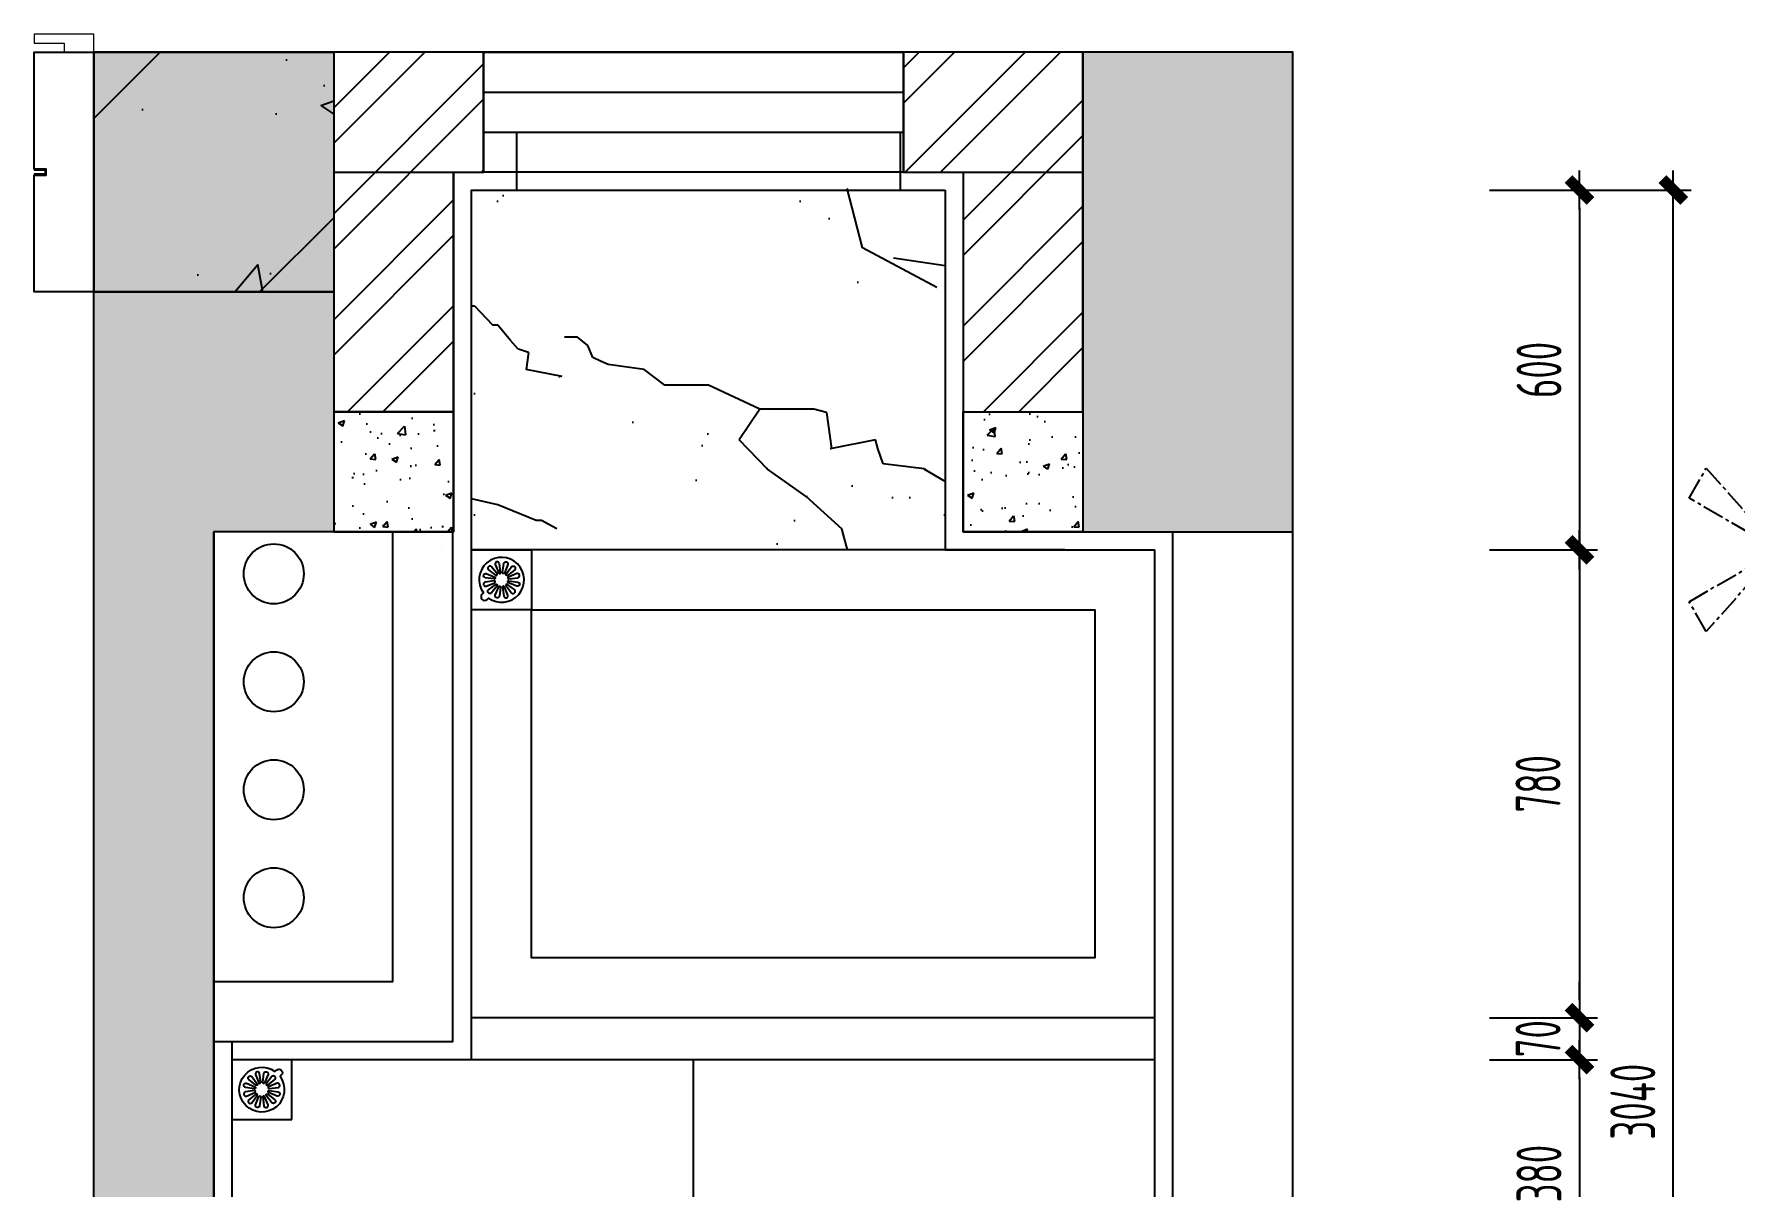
# Model space of a CAD drawing. Header units: inches. Extents: x 96003 to 270950, y -80202 to 65998.
# Drawn here: x 224697 to 227535, y 60012 to 61935 of the extents above; entities that cross this region are included whole.
import ezdxf

# ---------------------------------------------------------------- set-up
doc = ezdxf.new("R2010")
doc.units = ezdxf.units.IN
doc.header["$LTSCALE"] = 10
doc.header["$MEASUREMENT"] = 0
doc.linetypes.add('CENTER2', pattern=[1.125, 0.75, -0.125, 0.125, -0.125])
doc.linetypes.add('DASH', pattern=[0.35, 0.25, -0.1])
for name, color, linetype in [('__附着_S88-LYGC-YTC-10_SEN147J2_设计区$0$PUB_HATCH', 8, 'Continuous'), ('A_SURFACE', 9, 'Continuous'), ('AD-玻璃幕墙、窗', 12, 'Continuous'), ('DQ-GZ', 40, 'Continuous'), ('DQ-GZ-DASH', 40, 'DASH'), ('DQ-GZ-HATCH', 9, 'Continuous'), ('EL-1', 1, 'Continuous'), ('FC-FLOOR DRAIN【地漏】', 12, 'Continuous'), ('FC-分界线', 136, 'Continuous'), ('FC-地面造型', 136, 'Continuous'), ('FF-FINISH【完成面】', 20, 'Continuous'), ('P-ANNO-DIMS', 250, 'Continuous'), ('WALL', 160, 'Continuous'), ('洁具', 155, 'Continuous')]:
    doc.layers.add(name, color=color, linetype=linetype)
doc.layers.add('J-金属幕墙', color=34, linetype='Continuous', lineweight=13)
doc.styles.add('CCD_DIM', font='archs.shx', dxfattribs={"width": 0.7})
doc.dimstyles.new('1.30', dxfattribs={"dimscale": 30, "dimtxt": 2.5, "dimasz": 1, "dimexe": 1, "dimexo": 1.5, "dimgap": 1, "dimtad": 1, "dimdec": 0, "dimrnd": 5, "dimdsep": 46, "dimtxsty": 'CCD_DIM', "dimblk": 'CCD_Dimension_Tick', "dimcen": 1, "dimclrd": 44, "dimclre": 44, "dimclrt": 2, "dimadec": 0, "dimazin": 2, "dimtfac": 1, "dimtdec": 0, "dimtix": 1, "dimtmove": 2, "dimatfit": 3, "dimldrblk": 'CCD_Dimension_Tick', "dimfxl": 5, "dimfxlon": 1, "dimtolj": 1, "dimarcsym": 0})
pattern_1 = [(45, (225197.08, 61104.54), (-88.388, 88.388), []), (45, (225256, 61104.54), (-88.388, 88.388), [])]

# ---------------------------------------------------------------- blocks, each defined once
blk = doc.blocks.new('*U22')
at = {"color": 0}
blk.add_lwpolyline([(-70.7, -70.7), (0, -141.4), (70.7, -70.7), (0, 0)], close=True, dxfattribs=at)
at = {"color": 8}
for points in [[(6, -107.7), (6, -110.7, -1), (-6, -110.7), (-6, -107.7, -12.419481)], [(-21.8, -54, 0.988066), (-25.6, -60.2), (-11.4, -66, 0.836042), (-9.8, -63.2)], [(-16.7, -48.9, -0.988066), (-10.5, -45.2), (-4.7, -59.3, -0.836042), (-7.5, -60.9)], [(3.5, -43.4, 0.988066), (-3.7, -43.3), (-1.6, -58.5, 0.836042), (1.6, -58.4)], [(16.7, -48.8, 0.988066), (10.5, -45.1), (4.7, -59.3, 0.836042), (7.5, -60.9)], [(21.9, -54, -0.988066), (25.6, -60.2), (11.4, -66, -0.836042), (9.8, -63.2)], [(-27.3, -74.3, -0.988066), (-27.4, -67.1), (-12.2, -69.1, -0.836042), (-12.3, -72.3)], [(-21.9, -87.4, -0.988066), (-25.6, -81.2), (-11.4, -75.4, -0.836042), (-9.8, -78.2)], [(-16.7, -92.6, 0.988066), (-10.5, -96.3), (-4.7, -82.1, 0.836042), (-7.5, -80.6)], [(-3.6, -98, 0.988066), (3.7, -98.1), (1.6, -82.9, 0.836042), (-1.6, -83)], [(16.7, -92.6, -0.988066), (10.5, -96.3), (4.7, -82.1, -0.836042), (7.5, -80.5)], [(21.8, -87.4, 0.988066), (25.5, -81.2), (11.4, -75.4, 0.836042), (9.8, -78.2)], [(27.3, -67.2, -0.988066), (27.4, -74.4), (12.2, -72.3, -0.836042), (12.3, -69.1)]]:
    blk.add_lwpolyline(points, format="xyb", close=True, dxfattribs=at)
blk = doc.blocks.new('*U238')
at = {"layer": 'EL-1', "linetype": 'CENTER2', "ltscale": 5}
blk.add_lwpolyline([(-45, 2976.4), (-187, 3102.3), (-135, 3132.3), (-45, 2976.4), (45, 3132.3), (97, 3102.3), (-45, 2976.4), (-45, -1409.2), (97, -1535.1), (45, -1565.1), (-45, -1409.2), (-135, -1565.1), (-187, -1535.1), (-45, -1409.2)], dxfattribs=at)
blk = doc.blocks.new('CCD_Dimension_Tick')
at = {"color": 0, "linetype": 'ByBlock'}
for p, q in [((-1.091, 0), (0, 0)), ((0, 0), (1.091, 0))]:
    blk.add_line(p, q, dxfattribs=at)
at = {"color": 0, "linetype": 'Continuous', "const_width": 0.608}
blk.add_lwpolyline([(-0.61, -0.61), (0.61, 0.61)], dxfattribs=at)
blk = doc.blocks.new('*D524')
at = {"layer": 'Defpoints', "color": 0, "linetype": 'ByBlock', "transparency": 16777216}
for p in [(226511.6, 61674.5), (226511.6, 61074.5), (227275.5, 61074.5)]:
    blk.add_point(p, dxfattribs=at)
at = {"layer": 'FF-FINISH【完成面】', "color": 44, "linetype": 'ByBlock', "lineweight": -2, "transparency": 16777216}
for p, q in [((227125.5, 61674.5), (227305.5, 61674.5)), ((227275.5, 61644.5), (227275.5, 61104.5)), ((227125.5, 61074.5), (227305.5, 61074.5))]:
    blk.add_line(p, q, dxfattribs=at)
at = {"layer": 'FF-FINISH【完成面】', "color": 44, "linetype": 'ByBlock', "lineweight": -2, "transparency": 16777216, "xscale": 30, "yscale": 30, "zscale": 30}
for p, rotation in [((227275.5, 61674.5), 90), ((227275.5, 61074.5), 270)]:
    blk.add_blockref('CCD_Dimension_Tick', p, dxfattribs=dict(at, rotation=rotation))
at = {"layer": 'FF-FINISH【完成面】', "color": 2, "linetype": 'ByBlock', "transparency": 16777216, "insert": (227208, 61374.5), "char_height": 75, "attachment_point": 5, "rotation": 90, "style": 'CCD_DIM'}
blk.add_mtext('\\A1;600', dxfattribs=at)
blk = doc.blocks.new('*D525')
at = {"layer": 'Defpoints', "color": 0, "linetype": 'ByBlock', "transparency": 16777216}
for p in [(226511.6, 61074.5), (227125.5, 60294.5), (227275.5, 60294.5)]:
    blk.add_point(p, dxfattribs=at)
at = {"layer": 'FF-FINISH【完成面】', "color": 44, "linetype": 'ByBlock', "lineweight": -2, "transparency": 16777216}
for p, q in [((227125.5, 61074.5), (227305.5, 61074.5)), ((227275.5, 61044.5), (227275.5, 60324.5)), ((227170.5, 60294.5), (227305.5, 60294.5))]:
    blk.add_line(p, q, dxfattribs=at)
at = {"layer": 'FF-FINISH【完成面】', "color": 44, "linetype": 'ByBlock', "lineweight": -2, "transparency": 16777216, "xscale": 30, "yscale": 30, "zscale": 30}
for p, rotation in [((227275.5, 61074.5), 90), ((227275.5, 60294.5), 270)]:
    blk.add_blockref('CCD_Dimension_Tick', p, dxfattribs=dict(at, rotation=rotation))
at = {"layer": 'FF-FINISH【完成面】', "color": 2, "linetype": 'ByBlock', "transparency": 16777216, "insert": (227206.4, 60684.5), "char_height": 75, "attachment_point": 5, "rotation": 90, "style": 'CCD_DIM'}
blk.add_mtext('\\A1;780', dxfattribs=at)
blk = doc.blocks.new('*D526')
at = {"layer": 'Defpoints', "color": 0, "linetype": 'ByBlock', "transparency": 16777216}
for p in [(226567.1, 60294.5), (226567.1, 60224.5, 0), (227275.5, 60224.5)]:
    blk.add_point(p, dxfattribs=at)
at = {"layer": 'FF-FINISH【完成面】', "color": 44, "linetype": 'ByBlock', "lineweight": -2, "transparency": 16777216}
for p, q in [((227275.5, 60324.5), (227275.5, 60354.5)), ((227125.5, 60294.5), (227305.5, 60294.5)), ((227275.5, 60294.5), (227275.5, 60224.5)), ((227125.5, 60224.5), (227305.5, 60224.5)), ((227275.5, 60194.5), (227275.5, 60164.5))]:
    blk.add_line(p, q, dxfattribs=at)
at = {"layer": 'FF-FINISH【完成面】', "color": 44, "linetype": 'ByBlock', "lineweight": -2, "transparency": 16777216, "xscale": 30, "yscale": 30, "zscale": 30}
for p, rotation in [((227275.5, 60294.5), 270), ((227275.5, 60224.5), 90)]:
    blk.add_blockref('CCD_Dimension_Tick', p, dxfattribs=dict(at, rotation=rotation))
at = {"layer": 'FF-FINISH【完成面】', "color": 2, "linetype": 'ByBlock', "transparency": 16777216, "insert": (227206.4, 60259.5), "char_height": 75, "attachment_point": 5, "rotation": 90, "style": 'CCD_DIM'}
blk.add_mtext('\\A1;70', dxfattribs=at)
blk = doc.blocks.new('*D527')
at = {"layer": 'Defpoints', "color": 0, "linetype": 'ByBlock', "transparency": 16777216}
for p in [(226567.1, 60224.5, 0), (226861.6, 59844.5), (227275.5, 59844.5)]:
    blk.add_point(p, dxfattribs=at)
at = {"layer": 'FF-FINISH【完成面】', "color": 44, "linetype": 'ByBlock', "lineweight": -2, "transparency": 16777216}
for p, q in [((227125.5, 60224.5), (227305.5, 60224.5)), ((227275.5, 60194.5), (227275.5, 59874.5)), ((227125.5, 59844.5), (227305.5, 59844.5))]:
    blk.add_line(p, q, dxfattribs=at)
at = {"layer": 'FF-FINISH【完成面】', "color": 44, "linetype": 'ByBlock', "lineweight": -2, "transparency": 16777216, "xscale": 30, "yscale": 30, "zscale": 30}
for p, rotation in [((227275.5, 60224.5), 90), ((227275.5, 59844.5), 270)]:
    blk.add_blockref('CCD_Dimension_Tick', p, dxfattribs=dict(at, rotation=rotation))
at = {"layer": 'FF-FINISH【完成面】', "color": 2, "linetype": 'ByBlock', "transparency": 16777216, "insert": (227208, 60034.5), "char_height": 75, "attachment_point": 5, "rotation": 90, "style": 'CCD_DIM'}
blk.add_mtext('\\A1;380', dxfattribs=at)
blk = doc.blocks.new('*D530')
at = {"layer": 'Defpoints', "color": 0, "linetype": 'ByBlock', "transparency": 16777216}
for p in [(227125.5, 61674.5), (227432, 61674.5), (227125.5, 58634.5)]:
    blk.add_point(p, dxfattribs=at)
at = {"layer": 'FF-FINISH【完成面】', "color": 44, "linetype": 'ByBlock', "lineweight": -2, "transparency": 16777216}
for p, q in [((227282, 61674.5), (227462, 61674.5)), ((227432, 58664.5), (227432, 61644.5)), ((227282, 58634.5), (227462, 58634.5))]:
    blk.add_line(p, q, dxfattribs=at)
at = {"layer": 'FF-FINISH【完成面】', "color": 44, "linetype": 'ByBlock', "lineweight": -2, "transparency": 16777216, "xscale": 30, "yscale": 30, "zscale": 30}
for p, rotation in [((227432, 61674.5), 90), ((227432, 58634.5), 270)]:
    blk.add_blockref('CCD_Dimension_Tick', p, dxfattribs=dict(at, rotation=rotation))
at = {"layer": 'FF-FINISH【完成面】', "color": 2, "linetype": 'ByBlock', "transparency": 16777216, "insert": (227364.5, 60154.5), "char_height": 75, "attachment_point": 5, "rotation": 90, "style": 'CCD_DIM'}
blk.add_mtext('\\A1;3040', dxfattribs=at)

msp = doc.modelspace()

# ---------------------------------------------------------------- hatches: boundary and pattern name
h = msp.add_hatch()
h.set_pattern_fill('混凝土', color=8, scale=15, style=0)
h.set_pattern_definition([(50, (-55461.21, -76507.82), (107.589027, -9.41282), [11.25, -123.75]), (355, (-55461.21, -76507.82), (-20.8127, 112.82882), [9, -99]), (100.4514, (-55452.25, -76508.61), (86.776407, 103.41593), [9.56103, -105.171317]), (46.1842, (-55461.21, -76477.82), (160.08616, -24.82785), [16.875, -185.625]), (96.6356, (-55447.87, -76479.89), (140.199406, 146.11768), [14.34154, -157.75695]), (351.1842, (-55461.21, -76477.82), (140.19929, 146.11779), [13.5, -148.5]), (21, (-55446.21, -76485.32), (89.536058, -60.392834), [11.25, -123.75]), (326, (-55446.21, -76485.32), (36.4973, 108.772507), [9, -99]), (71.4514, (-55438.75, -76490.35), (126.033394, 48.379575), [9.56103, -105.171317]), (37.5, (-55461.212, -76507.82), (1.8239783, 49.934078), [0, -97.8, 0, -100.5, 0, -99.375]), (7.5, (-55461.21, -76507.82), (39.460431, 59.161757), [0, -57.3, 0, -95.55, 0, -37.875]), (327.5, (-55494.662, -76507.82), (80.0733654, -3.383231), [0, -37.5, 0, -117, 0, -155.25]), (317.5, (-55509.66, -76507.82), (87.477925, 15.015747), [0, -48.75, 0, -77.7, 0, -110.25])])
h.paths.add_polyline_path([(225197.1, 61304.5), (225397.1, 61304.5), (225397.1, 61104.5), (225197.1, 61104.5)])
h = msp.add_hatch()
h.set_pattern_fill('混凝土', color=9, scale=15, style=0)
h.set_pattern_definition([(50, (-55461.22, -76507.82), (107.589027, -9.41282), [11.25, -123.75]), (355, (-55461.22, -76507.82), (-20.8127, 112.82882), [9, -99]), (100.4514, (-55452.26, -76508.61), (86.776407, 103.41593), [9.56103, -105.171317]), (46.1842, (-55461.22, -76477.82), (160.08616, -24.82785), [16.875, -185.625]), (96.6356, (-55447.88, -76479.89), (140.199406, 146.11768), [14.34154, -157.75695]), (351.1842, (-55461.22, -76477.82), (140.19929, 146.11779), [13.5, -148.5]), (21, (-55446.22, -76485.32), (89.536058, -60.392834), [11.25, -123.75]), (326, (-55446.22, -76485.32), (36.4973, 108.772507), [9, -99]), (71.4514, (-55438.76, -76490.36), (126.033394, 48.379575), [9.56103, -105.171317]), (37.5, (-55461.222, -76507.823), (1.8239783, 49.934078), [0, -97.8, 0, -100.5, 0, -99.375]), (7.5, (-55461.22, -76507.823), (39.460431, 59.161757), [0, -57.3, 0, -95.55, 0, -37.875]), (327.5, (-55494.672, -76507.823), (80.0733654, -3.383231), [0, -37.5, 0, -117, 0, -155.25]), (317.5, (-55509.67, -76507.82), (87.477925, 15.015747), [0, -48.75, 0, -77.7, 0, -110.25])])
h.paths.add_polyline_path([(225197.1, 61304.5), (225397.1, 61304.5), (225397.1, 61104.5), (225197.1, 61104.5)])
h = msp.add_hatch()
h.set_pattern_fill('混凝土', color=8, scale=15, style=0)
h.set_pattern_definition([(50, (-55578.63, -76507.82), (107.589027, -9.41282), [11.25, -123.75]), (355, (-55578.63, -76507.82), (-20.8127, 112.82882), [9, -99]), (100.4514, (-55569.66, -76508.6), (86.776407, 103.41593), [9.56103, -105.171317]), (46.1842, (-55578.63, -76477.82), (160.08616, -24.82785), [16.875, -185.625]), (96.6356, (-55565.29, -76479.89), (140.199406, 146.11768), [14.34154, -157.75695]), (351.1842, (-55578.63, -76477.82), (140.19929, 146.11779), [13.5, -148.5]), (21, (-55563.63, -76485.32), (89.536058, -60.392834), [11.25, -123.75]), (326, (-55563.63, -76485.32), (36.4973, 108.772507), [9, -99]), (71.4514, (-55556.17, -76490.35), (126.033394, 48.379575), [9.56103, -105.171317]), (37.5, (-55578.628, -76507.82), (1.8239783, 49.934078), [0, -97.8, 0, -100.5, 0, -99.375]), (7.5, (-55578.63, -76507.82), (39.460431, 59.161757), [0, -57.3, 0, -95.55, 0, -37.875]), (327.5, (-55612.078, -76507.82), (80.0733654, -3.383231), [0, -37.5, 0, -117, 0, -155.25]), (317.5, (-55627.08, -76507.82), (87.477925, 15.015747), [0, -48.75, 0, -77.7, 0, -110.25])])
h.paths.add_polyline_path([(226447.1, 61304.5), (226247.1, 61304.5), (226247.1, 61104.5), (226447.1, 61104.5)])
h = msp.add_hatch()
h.set_pattern_fill('混凝土', color=9, scale=15, style=0)
h.set_pattern_definition([(50, (-55578.64, -76507.82), (107.589027, -9.41282), [11.25, -123.75]), (355, (-55578.64, -76507.82), (-20.8127, 112.82882), [9, -99]), (100.4514, (-55569.67, -76508.61), (86.776407, 103.41593), [9.56103, -105.171317]), (46.1842, (-55578.64, -76477.82), (160.08616, -24.82785), [16.875, -185.625]), (96.6356, (-55565.3, -76479.89), (140.199406, 146.11768), [14.34154, -157.75695]), (351.1842, (-55578.64, -76477.82), (140.19929, 146.11779), [13.5, -148.5]), (21, (-55563.64, -76485.32), (89.536058, -60.392834), [11.25, -123.75]), (326, (-55563.64, -76485.32), (36.4973, 108.772507), [9, -99]), (71.4514, (-55556.18, -76490.36), (126.033394, 48.379575), [9.56103, -105.171317]), (37.5, (-55578.638, -76507.823), (1.8239783, 49.934078), [0, -97.8, 0, -100.5, 0, -99.375]), (7.5, (-55578.64, -76507.823), (39.460431, 59.161757), [0, -57.3, 0, -95.55, 0, -37.875]), (327.5, (-55612.088, -76507.823), (80.0733654, -3.383231), [0, -37.5, 0, -117, 0, -155.25]), (317.5, (-55627.09, -76507.82), (87.477925, 15.015747), [0, -48.75, 0, -77.7, 0, -110.25])])
h.paths.add_polyline_path([(226447.1, 61304.5), (226247.1, 61304.5), (226247.1, 61104.5), (226447.1, 61104.5)])
at = {"layer": '__附着_S88-LYGC-YTC-10_SEN147J2_设计区$0$PUB_HATCH'}
h = msp.add_hatch(dxfattribs=at)
h.set_pattern_fill('金属', color=256, scale=50, style=0)
h.set_pattern_definition(pattern_1)
h.paths.add_polyline_path([(225447.1, 61704.5), (225447.1, 61904.5), (225197.1, 61904.5), (225197.1, 61304.5), (225397.1, 61304.5), (225397.1, 61704.5)])
h = msp.add_hatch(dxfattribs=at)
h.set_pattern_fill('金属', color=256, scale=50, style=0)
h.set_pattern_definition(pattern_1)
h.paths.add_polyline_path([(226147.1, 61704.5), (226247.1, 61704.5), (226247.1, 61304.5), (226447.1, 61304.5), (226447.1, 61904.5), (226147.1, 61904.5)])
at = {"layer": 'DQ-GZ-HATCH'}
h = msp.add_hatch(dxfattribs=at)
h.set_pattern_fill('ARMORED', color=256, scale=80, style=0)
h.set_pattern_definition([(50, (250841.16, 129698.7), (573.808, -50.2017), [60, -660]), (355, (250841.16, 129698.7), (-111.001, 601.7537), [48, -528]), (100.4514, (250889, 129694.5), (462.8075, 551.5516), [50.992, -560.9137]), (46.1842, (250841.16, 129858.7), (853.793, -132.415), [90, -990]), (96.6356, (250912.3, 129847.64), (747.73, 779.294), [76.488, -841.37]), (351.1842, (250841.2, 129858.7), (747.73, 779.295), [72, -792]), (21, (250921.16, 129818.7), (477.5256, -322.095), [60, -660]), (326, (250921.16, 129818.7), (194.6523, 580.12), [48, -528]), (71.4514, (250960.95, 129791.84), (672.178, 258.0244), [50.992, -560.9137]), (37.5, (250841.16, 129698.68), (9.7279, 266.3151), [0, -521.6, 0, -536, 0, -530]), (7.5, (250841.16, 129698.68), (210.4556, 315.5294), [0, -305.6, 0, -509.6, 0, -202]), (327.5, (250662.76, 129698.68), (427.05795, -18.0439), [0, -200, 0, -624, 0, -828]), (317.5, (250582.76, 129698.68), (466.549, 80.084), [0, -260, 0, -414.4, 0, -588]), (45, (250841.16, 129698.68), (-282.8427, 282.8427), [])])
h.paths.add_polyline_path([(224797.1, 61904.5), (225197.1, 61904.5), (225197.1, 61504.5), (224797.1, 61504.5)])
msp.add_hatch(color=8, dxfattribs=at).paths.add_polyline_path([(224797.1, 61904.5), (225197.1, 61904.5), (225197.1, 61504.5), (224797.1, 61504.5)])
at = {"layer": 'FC-地面造型', "linetype": 'ByBlock'}
h = msp.add_hatch(dxfattribs=at)
h.set_pattern_fill('大理石', color=250, scale=200, angle=90, double=1)
h.set_pattern_definition([(131.98721, (98603.99, 65008.23), (-900.00002, 1199.99998), [19.2195, -4016.8677]), (158.19859, (98633.99, 64722.51), (-1800, 600), [69.238, -4777.4105]), (150.945396, (98668.27, 64708.225), (-900.000026, 599.99996), [29.416, -6147.962]), (180, (98642.56, 64722.5), (2e-13, 600), [8.5714, -891.4285]), (161.56505, (98621.13, 65002.5), (-900, 1e-06), [18.07, -1879.2964]), (261.469234, (98621.13, 65002.51), (-6e-06, -600), [28.891, -6038.233]), (169.2157, (98676.84, 64962.51), (-3600, 600.000003), [61.0787, -6352.1886]), (152.132996, (98402.557, 64511.082), (-4500.0000176, 2399.9999708), [140.589, -29383.1298]), (90, (98270.6, 64519.7), (-900, 3e-13), [0, -600]), (154.983106, (98106.843, 64908.225), (-2699.999998, 1200.000003), [94.5883, -9837.1788]), (171.43911, (98462.557, 65139.654), (-8099.999949, 1199.999998), [134.354, -28080.0036]), (172.874984, (98381.13, 64808.225), (-4500.000005, 599.999964), [69.105, -14442.9588]), (166.75948, (98569.7, 64748.225), (-2699.999998, 600.000006), [149.6936, -15568.1304]), (90, (98569.3, 64654.7), (-900, 3e-13), [0, -600]), (90, (98578.9, 64664.3), (-900, 3e-13), [0, -600]), (90, (98530.7, 64731.8), (-900, 3e-13), [0, -600]), (90, (98424.75, 64712.5), (-900, 3e-13), [0, -600]), (149.036243, (98423.986, 64782.51), (-900.000026, 599.999952), [49.9796, -10445.7336]), (90, (98382.8, 64808.2), (-900, 3e-13), [0, -600]), (90, (98415.1, 64731.8), (-900, 3e-13), [0, -600]), (90, (98357.3, 64760.7), (-900, 3e-13), [0, -600]), (90, (98444, 64731.8), (-900, 3e-13), [0, -600]), (140.19443, (98505.41, 65079.65), (-900, 600), [22.315, -4663.835]), (180, (98531.1, 65079.65), (2e-13, 600), [25.7143, -874.2857]), (133.66778, (98561.13, 65048.225), (-1799.999996, 1800), [43.4483, -9080.6952]), (180, (98569.7, 65048.2), (2e-13, 600), [8.5714, -891.4285]), (129.80557, (98591.13, 65022.51), (-900.000035, 1199.99997), [33.4725, -6995.752]), (90, (98530.7, 64934.3), (-900, 3e-13), [0, -600]), (90, (98503.5, 65081), (-900, 3e-13), [0, -600]), (90, (98503.5, 65081), (-900, 3e-13), [0, -600]), (119.35775, (98488.27, 65093.94), (-900.000005, 1800), [52.45, -5454.8177]), (90, (98444, 65078.9), (-900, 3e-13), [0, -600]), (236.30993, (98106.84, 64908.225), (-899.999984, -1200.00001), [61.8094, -6428.183]), (98.130102, (98226.843, 64842.51), (-899.999995, 5999.999958), [60.609, -12667.3128]), (137.862405, (98243.986, 64708.225), (-2699.9999975, 2400.000001), [80.913, -16910.8494]), (104.620874, (98278.27, 64576.797), (-900.000038, 3599.99999), [135.827, -14126.01]), (90, (98222.4, 64625.8), (-900, 3e-13), [0, -600]), (108.43495, (98312.56, 64816.8), (-900, 2400), [27.1052, -5664.9945]), (106.69924, (98303.99, 64842.51), (-5e-05, 599.99999), [14.9147, -3117.177]), (191.093723, (98299.7, 64856.797), (-6299.999941, -1200.0000105), [74.2445, -15517.0992]), (90, (98261, 64780), (-900, 3e-13), [0, -600]), (90, (98225.2, 64842.2), (-900, 3e-13), [0, -600]), (90, (98328.4, 64760.7), (-900, 3e-13), [0, -600]), (90, (98135.7, 64683.6), (-900, 3e-13), [0, -600]), (90, (98174.3, 64654.7), (-900, 3e-13), [0, -600]), (134.144903, (98119.7, 64808.225), (-1800, 1800.000003), [67.6878, -14146.7412]), (144.582945, (98183.986, 64762.51), (-899.9999965, 600.000002), [78.8825, -16486.4424]), (90, (98119.1, 64809), (-900, 3e-13), [0, -600]), (90, (98164.6, 64722.2), (-900, 3e-13), [0, -600]), (90, (98119.1, 64809), (-900, 3e-13), [0, -600]), (90, (98185.4, 64762.6), (-900, 3e-13), [0, -600]), (165.06858, (98218.27, 64902.51), (-2700, 600), [22.1774, -4635.075]), (180, (98196.84, 64908.2), (2e-13, 600), [90, -810]), (140.19443, (97819.7, 65013.94), (-900, 600), [22.315, -4663.835]), (90, (98010.5, 64847.5), (-900, 3e-13), [0, -600]), (90, (98020.1, 64866.8), (-900, 3e-13), [0, -600]), (90, (98000.8, 64789.7), (-900, 3e-13), [0, -600]), (90, (97894.9, 64886.1), (-900, 3e-13), [0, -600]), (143.1301, (97948.27, 64948.225), (-900, 600), [42.857, -8957.1426]), (180, (98021.1, 64948.2), (2e-13, 600), [72.857, -827.143]), (90, (98019.7, 64948.3), (-900, 3e-13), [0, -600]), (113.19859, (97828.27, 64993.94), (-900, 1800), [21.7594, -4547.7045]), (156.03751, (97841.13, 64988.23), (-1800, 600), [14.07, -2940.5875]), (156.03751, (97853.99, 64982.51), (-1800, 600), [14.07, -2940.5875]), (171.869898, (97913.986, 64973.94), (-4500, 600.000003), [60.609, -12667.3128]), (180, (97802.56, 65028.2), (2e-13, 600), [21.4286, -878.5714]), (90, (97772.6, 64962.3), (-900, 3e-13), [0, -600])])
h.paths.add_polyline_path([(225427.1, 61674.5), (225427.1, 61309.7), (225427.1, 61234.5), (225427.1, 61074.5), (226217.1, 61074.5), (226217.1, 61674.5), (225485.6, 61684.5)])
at = {"layer": 'P-ANNO-DIMS'}
for points in [[(226447.1, 61104.5), (226797.1, 61104.5), (226797.1, 61904.5), (226447.1, 61904.5)], [(225197.1, 61104.5), (224997.1, 61104.5), (224997.1, 58504.5), (224797.1, 58504.5), (224797.1, 61504.5), (225197.1, 61504.5)]]:
    msp.add_hatch(color=8, dxfattribs=at).paths.add_polyline_path(points)

# ---------------------------------------------------------------- linework, layer by layer
at = {"extrusion": (0, 0, -1)}
for p, q in [((226147.7, 61904.5), (225447.7, 61904.5)), ((225447.7, 61704.5), (225447.7, 61904.5)), ((226147.7, 61704.5), (226147.7, 61904.5))]:
    msp.add_line(p, q, dxfattribs=at)
at = {"color": 6}
for points in [[(224797.1, 61904.5), (225197.1, 61904.5), (225197.1, 61504.5), (224797.1, 61504.5)], [(226447.1, 61104.5), (226797.1, 61104.5), (226797.1, 61904.5), (226447.1, 61904.5)], [(225197.1, 61104.5), (224997.1, 61104.5), (224997.1, 58504.5), (224797.1, 58504.5), (224797.1, 61504.5), (225197.1, 61504.5)]]:
    msp.add_lwpolyline(points, close=True, dxfattribs=at)
at = {"layer": 'A_SURFACE'}
msp.add_lwpolyline([(224697.1, 61699.5), (224717.1, 61699.5), (224717.1, 61709.5), (224697.1, 61709.5), (224697.1, 61904.5), (224797.1, 61904.5), (224797.1, 61504.5), (224697.1, 61504.5)], close=True, dxfattribs=at)
at = {"layer": 'AD-玻璃幕墙、窗', "extrusion": (0, 0, -1)}
for p, q in [((225447.7, 61837.9), (226147.7, 61837.9)), ((225447.7, 61771.2), (226147.7, 61771.2))]:
    msp.add_line(p, q, dxfattribs=at)
at = {"layer": 'AD-玻璃幕墙、窗'}
msp.add_lwpolyline([(225447.7, 61904.5), (226147.7, 61904.5), (226147.7, 61704.5), (225447.7, 61704.5)], close=True, dxfattribs=at)
at = {"layer": 'DQ-GZ'}
for points in [[(225397.1, 61304.5), (225197.1, 61304.5), (225197.1, 61104.5), (225397.1, 61104.5)], [(226247.1, 61304.6), (226447.1, 61304.6), (226447.1, 61104.5), (226247.1, 61104.5)]]:
    msp.add_lwpolyline(points, close=True, dxfattribs=at)
at = {"layer": 'DQ-GZ-DASH', "linetype": 'ByBlock'}
msp.add_lwpolyline([(224797.1, 61904.5), (225197.1, 61904.5), (225197.1, 61504.5), (224797.1, 61504.5)], close=True, dxfattribs=at)
at = {"layer": 'FC-分界线', "ltscale": 300}
for p, q in [((226567.1, 60294.5), (225427.1, 60294.5)), ((226567.1, 60224.5, 0), (225427.1, 60224.5))]:
    msp.add_line(p, q, dxfattribs=at)
at = {"layer": 'FC-分界线', "ltscale": 300, "elevation": 0}
msp.add_lwpolyline([(225527.1, 60974.5), (226467.1, 60974.5), (226467.1, 60394.5), (225527.1, 60394.5)], close=True, dxfattribs=at)
at = {"layer": 'FC-地面造型', "linetype": 'ByBlock'}
for p, q in [((225377.1, 61074.5), (225377.1, 61074.5)), ((226417.1, 61074.5), (225477.1, 61074.5))]:
    msp.add_line(p, q, dxfattribs=at)
at = {"layer": 'FC-地面造型', "color": 136, "linetype": 'ByBlock'}
msp.add_line((225797.1, 58656.5, 0), (225797.1, 60224.5, 0), dxfattribs=at)
at = {"layer": 'FF-FINISH【完成面】', "linetype": 'ByBlock'}
for p, q in [((225197.1, 61704.5), (225197.1, 61204.5)), ((226217.1, 61074.5), (225427.1, 61074.5))]:
    msp.add_line(p, q, dxfattribs=at)
at = {"layer": 'FF-FINISH【完成面】'}
for p, q in [((225027.1, 60254.5), (225027.1, 58634.5)), ((225427.1, 60224.5), (225027.1, 60224.5))]:
    msp.add_line(p, q, dxfattribs=at)
for points in [[(225502.1, 61771.2), (225502.1, 61674.5)], [(226142.1, 61771.2), (226142.1, 61674.5)], [(226217.1, 61674.5), (226217.1, 61074.5), (226567.1, 61074.5)], [(226497.1, 58634.5), (226567.1, 58634.5), (226567.1, 61074.5)]]:
    msp.add_lwpolyline(points, dxfattribs=at)
at = {"layer": 'FF-FINISH【完成面】', "linetype": 'ByBlock'}
for points in [[(225397.1, 61704.5), (225397.1, 61104.5), (225197.1, 61104.5)], [(226247.1, 61704.5), (226247.1, 61104.5), (226447.1, 61104.5)], [(225427.1, 60224.5), (225427.1, 61074.5), (225427.1, 61074.5), (225427.1, 61674.5), (226217.1, 61674.5)]]:
    msp.add_lwpolyline(points, dxfattribs=at)
at = {"layer": 'J-金属幕墙'}
for points in [[(224797.1, 61904.5), (224797.1, 61934.5), (224697.1, 61934.5), (224697.1, 61919.5), (224747.1, 61919.5), (224747.1, 61904.5)], [(224697.1, 61707.5), (224715.1, 61707.5), (224715.1, 61701.5), (224697.1, 61701.5), (224697.1, 61699.5), (224717.1, 61699.5), (224717.1, 61709.5), (224697.1, 61709.5), (224697.1, 61707.5)]]:
    msp.add_lwpolyline(points, close=True, dxfattribs=at)
at = {"layer": 'WALL'}
for p, q in [((225447.7, 61904.5), (224797.1, 61904.5)), ((224797.1, 58604.5), (224797.1, 61904.5)), ((225447.1, 61904.5), (225197.1, 61904.5)), ((225197.1, 61904.5), (225197.1, 61304.5)), ((225447.1, 61704.5), (225447.1, 61904.5)), ((225447.7, 61704.5), (225447.7, 61904.5)), ((226447.1, 61904.5), (226147.1, 61904.5)), ((226147.1, 61904.5), (226147.1, 61704.5)), ((226597.1, 61904.5), (226147.7, 61904.5)), ((226147.7, 61904.5), (226147.7, 61704.5)), ((226447.1, 61304.5), (226447.1, 61904.5)), ((226797.1, 58704.5), (226797.1, 61804.5)), ((225197.1, 61704.5), (225447.7, 61704.5)), ((225397.1, 61304.5), (225397.1, 61704.5)), ((225397.1, 61704.5), (225447.1, 61704.5)), ((226147.1, 61704.5), (226247.1, 61704.5)), ((226147.7, 61704.5), (226447.1, 61704.5)), ((226247.1, 61704.5), (226247.1, 61304.5)), ((225197.1, 61304.5), (225397.1, 61304.5)), ((226247.1, 61304.5), (226447.1, 61304.5)), ((224997.1, 58604.5), (224997.1, 61104.5)), ((226597.1, 58604.5), (226597.1, 61104.5))]:
    msp.add_line(p, q, dxfattribs=at)
for points in [[(225397.1, 61304.5), (225197.1, 61304.5), (225197.1, 61104.5), (225397.1, 61104.5)], [(226247.1, 61304.6), (226447.1, 61304.6), (226447.1, 61104.5), (226247.1, 61104.5)]]:
    msp.add_lwpolyline(points, close=True, dxfattribs=at)
at = {"layer": 'WALL', "linetype": 'ByBlock'}
for points in [[(225395.2, 61104.5), (225395.2, 60254.5), (224997.1, 60254.5)], [(225295.2, 61104.5), (225295.2, 60354.5), (224997.1, 60354.5)]]:
    msp.add_lwpolyline(points, dxfattribs=at)
at = {"layer": '洁具'}
for centre in [(225097.1, 61034.5), (225097.1, 60854.5), (225097.1, 60674.5), (225097.1, 60494.5)]:
    msp.add_circle(centre, 50, dxfattribs=at)

# ---------------------------------------------------------------- block references
at = {"xscale": 0.96, "yscale": 0.96, "zscale": 0.96, "rotation": 270}
msp.add_blockref('*U238', (228960.7, 61031.3), dxfattribs=at)
at = {"layer": 'FC-FLOOR DRAIN【地漏】', "extrusion": (1.60915e-09, -3.36343e-14, 1), "xscale": -1, "rotation": 314.9988026904265}
msp.add_blockref('*U22', (225527.1, 61074.5, 0), dxfattribs=at)
at = {"layer": 'FC-FLOOR DRAIN【地漏】', "extrusion": (3.36343e-14, -1.60915e-09, 1), "rotation": 135.0011973095735}
msp.add_blockref('*U22', (225027.1, 60124.5, 0), dxfattribs=at)

# ---------------------------------------------------------------- dimensions: what is measured, and where the dimension line sits
at = {"layer": 'FF-FINISH【完成面】', "linetype": 'ByBlock'}
for base, p1, p2, picture, middle in [((227275.5, 61074.5), (226511.6, 61674.5), (226511.6, 61074.5), '*D524', (227208, 61374.5)), ((227432, 61674.5), (227125.5, 58634.5), (227125.5, 61674.5), '*D530', (227364.5, 60154.5)), ((227275.5, 60294.5), (226511.6, 61074.5), (227125.5, 60294.5), '*D525', (227206.4, 60684.5)), ((227275.5, 60224.5), (226567.1, 60294.5), (226567.1, 60224.5, 0), '*D526', (227206.4, 60259.5)), ((227275.5, 59844.5), (226567.1, 60224.5, 0), (226861.6, 59844.5), '*D527', (227208, 60034.5))]:
    dim = msp.add_linear_dim(base=base, p1=p1, p2=p2, angle=90, dimstyle='1.30', dxfattribs=at)
    dim.commit()
    dim.dimension.update_dxf_attribs({"geometry": picture, "text_midpoint": middle})

doc.saveas('drawing.dxf')
